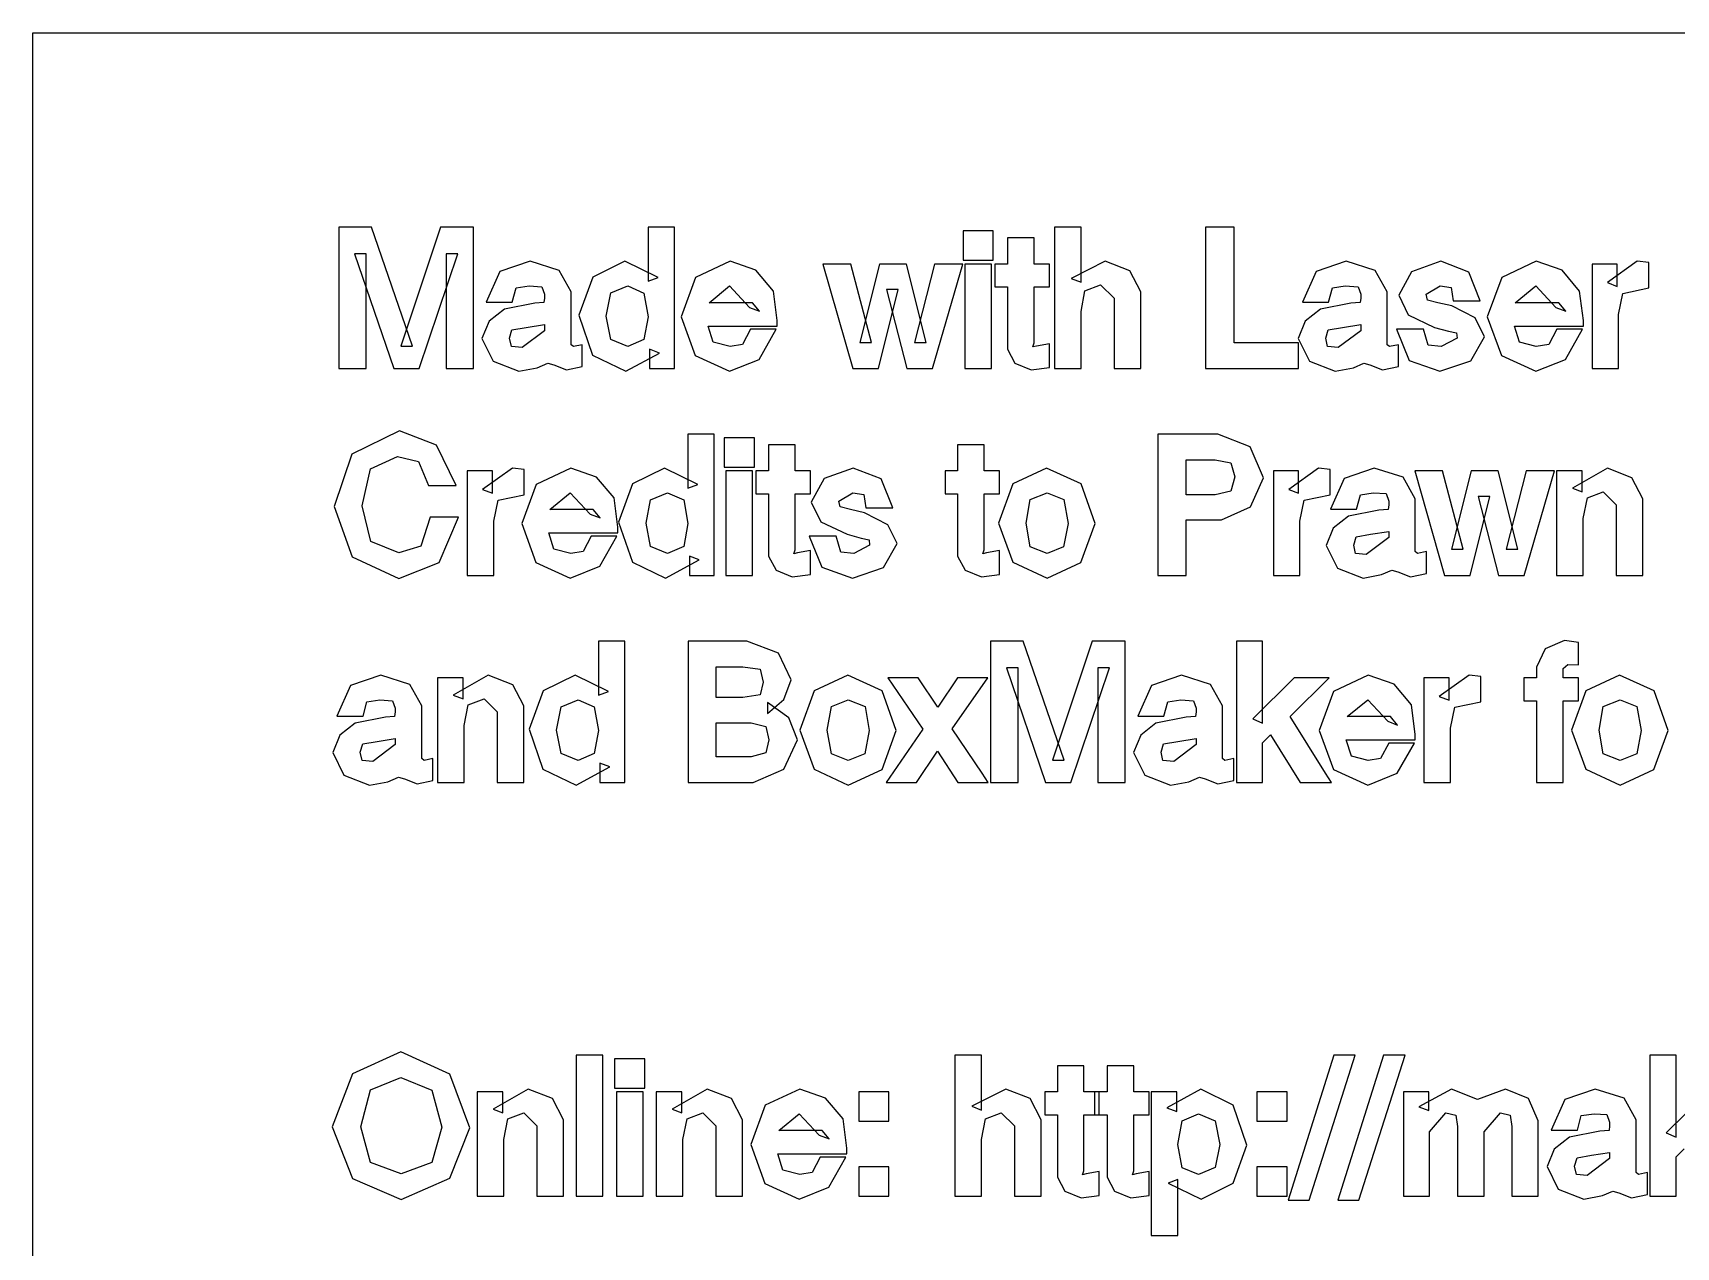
# Model space of a CAD drawing. Extents: x 0 to 373, y 0 to 632.
# Drawn here: x 0.4 to 19.82, y 38.69 to 53.04 of the extents above; entities that cross this region are included whole.
import ezdxf

# ---------------------------------------------------------------- set-up
doc = ezdxf.new("R2010")
doc.units = 0
doc.layers.get('0').update_dxf_attribs({"linetype": 'CONTINUOUS'})

msp = doc.modelspace()

# ---------------------------------------------------------------- linework, layer by layer
at = {"color": 150}
for p, q in [((0.3955, 53.0433), (49.7844, 53.0433)), ((0.3955, 0.12678), (0.3955, 53.0433)), ((4.3973, 50.7464), (4.01147, 50.7464)), ((4.01147, 50.7464), (4.01147, 49.076)), ((4.88237, 49.3406), (4.3973, 50.7464)), ((5.2131, 50.7464), (4.74458, 49.3406)), ((5.60447, 50.7464), (5.2131, 50.7464)), ((5.60447, 49.1423), (5.60447, 50.7464)), ((7.97747, 50.7464), (7.66879, 50.7464)), ((7.66879, 50.7464), (7.66879, 50.1068)), ((7.97747, 49.1423), (7.97747, 50.7464)), ((11.7478, 50.7023), (11.3895, 50.7023)), ((11.3895, 50.7023), (11.3895, 50.3548)), ((11.7478, 50.4155), (11.7478, 50.7023)), ((12.7841, 50.7464), (12.4699, 50.7464)), ((12.4699, 50.7464), (12.4699, 49.076)), ((12.7841, 50.0959), (12.7841, 50.7464)), ((14.5934, 50.7464), (14.2572, 50.7464)), ((14.2572, 50.7464), (14.2572, 49.076)), ((14.5934, 49.3794), (14.5934, 50.7464)), ((12.2287, 50.6194), (11.9145, 50.6194)), ((11.9145, 50.6194), (11.9145, 50.3107)), ((12.2287, 50.3107), (12.2287, 50.6194)), ((4.3367, 50.4321), (4.19887, 50.4321)), ((4.19887, 50.4321), (4.66189, 49.076)), ((4.3367, 49.076), (4.3367, 50.4321)), ((4.95956, 49.076), (5.41708, 50.4321)), ((5.41708, 50.4321), (5.27925, 50.4321)), ((5.27925, 50.4321), (5.27925, 49.076)), ((6.27144, 50.3439), (5.91453, 50.2211)), ((6.61458, 50.2348), (6.27144, 50.3439)), ((7.39316, 50.3439), (7.01283, 50.1565)), ((7.78454, 50.1509), (7.39316, 50.3439)), ((8.63618, 50.3439), (8.22826, 50.1523)), ((8.94211, 50.2363), (8.63618, 50.3439)), ((10.0652, 50.3107), (9.73448, 50.3107)), ((9.73448, 50.3107), (10.0873, 49.076)), ((10.3077, 49.3847), (10.0652, 50.3107)), ((10.4014, 50.3107), (10.1699, 49.3847)), ((10.7211, 50.3107), (10.4014, 50.3107)), ((10.9527, 49.3847), (10.7211, 50.3107)), ((11.0519, 50.3107), (10.8149, 49.3847)), ((11.0298, 49.076), (11.3881, 50.3107)), ((11.3054, 50.3107), (11.0519, 50.3107)), ((11.3881, 50.3107), (11.3054, 50.3107)), ((11.3895, 50.3548), (11.7478, 50.3548)), ((11.7257, 50.3107), (11.4115, 50.3107)), ((11.4115, 50.3107), (11.4115, 49.076)), ((11.7257, 49.1423), (11.7257, 50.3107)), ((11.7478, 50.3548), (11.7478, 50.4155)), ((11.9145, 50.3107), (11.7657, 50.3107)), ((11.7657, 50.3107), (11.7657, 50.0408)), ((12.4106, 50.3107), (12.2287, 50.3107)), ((12.4106, 50.0408), (12.4106, 50.3107)), ((13.0707, 50.3439), (12.6683, 50.14)), ((13.3601, 50.231), (13.0707, 50.3439)), ((15.9191, 50.3439), (15.5622, 50.2211)), ((16.2622, 50.2348), (15.9191, 50.3439)), ((17.0353, 50.3439), (16.6894, 50.2197)), ((17.3661, 50.2158), (17.0353, 50.3439)), ((18.1653, 50.3439), (17.7574, 50.1523)), ((18.4712, 50.2363), (18.1653, 50.3439)), ((19.1216, 50.3107), (18.824, 50.3107)), ((18.824, 50.3107), (18.824, 49.076)), ((19.3587, 50.3439), (19.0059, 50.0902)), ((19.1216, 50.0461), (19.1216, 50.3107)), ((19.4965, 50.3273), (19.3587, 50.3439)), ((19.4965, 50.0959), (19.4965, 50.3273)), ((5.91453, 50.2211), (5.75331, 49.8588)), ((6.75651, 49.9801), (6.61458, 50.2348)), ((7.01283, 50.1565), (6.84749, 49.7046)), ((7.66879, 50.1068), (7.78454, 50.1509)), ((8.22826, 50.1523), (8.05737, 49.688)), ((9.1488, 49.9911), (8.94211, 50.2363)), ((12.6683, 50.14), (12.7841, 50.0959)), ((13.4896, 49.9801), (13.3601, 50.231)), ((15.5622, 50.2211), (15.401, 49.8588)), ((16.4042, 49.9801), (16.2622, 50.2348)), ((16.6894, 50.2197), (16.5392, 49.9413)), ((17.5038, 49.8754), (17.3661, 50.2158)), ((17.7574, 50.1523), (17.5865, 49.688)), ((18.6779, 49.9911), (18.4712, 50.2363)), ((6.06199, 49.8588), (6.10747, 50.0295)), ((6.10747, 50.0295), (6.26043, 50.0518)), ((6.26043, 50.0518), (6.41064, 50.0422)), ((6.41064, 50.0422), (6.44232, 49.9526)), ((6.44232, 49.9526), (6.44232, 49.9085)), ((6.75651, 49.3571), (6.75651, 49.9801)), ((7.17268, 49.6933), (7.22644, 49.9703)), ((7.22644, 49.9703), (7.42625, 50.0518)), ((7.42625, 50.0518), (7.61781, 49.9678)), ((7.61781, 49.9678), (7.66879, 49.688)), ((8.3881, 49.8531), (8.63064, 50.0518)), ((8.63064, 50.0518), (8.86767, 49.7981)), ((9.19289, 49.6439), (9.1488, 49.9911)), ((10.3904, 49.076), (10.6219, 50.0077)), ((10.6219, 50.0077), (10.4841, 50.0077)), ((10.4841, 50.0077), (10.7267, 49.076)), ((11.7657, 50.0408), (11.9145, 50.0408)), ((11.9145, 50.0408), (11.9145, 49.3021)), ((12.2287, 49.3794), (12.2287, 50.0408)), ((12.2287, 50.0408), (12.4106, 50.0408)), ((12.7841, 49.7487), (12.8309, 49.9925)), ((12.8309, 49.9925), (13.0156, 50.0627)), ((13.0156, 50.0627), (13.1754, 49.9085)), ((13.4896, 49.1423), (13.4896, 49.9801)), ((15.7097, 49.8588), (15.7551, 50.0295)), ((15.7551, 50.0295), (15.9081, 50.0518)), ((15.9081, 50.0518), (16.0583, 50.0422)), ((16.0583, 50.0422), (16.09, 49.9526)), ((16.09, 49.9526), (16.09, 49.9085)), ((16.4042, 49.3571), (16.4042, 49.9801)), ((16.5392, 49.9413), (16.6522, 49.7099)), ((16.8644, 49.9526), (17.0298, 50.0518)), ((16.8796, 49.8849), (16.8644, 49.9526)), ((17.0298, 50.0518), (17.1579, 50.0324)), ((17.1579, 50.0324), (17.1841, 49.8754)), ((17.9173, 49.8531), (18.1598, 50.0518)), ((18.1598, 50.0518), (18.3968, 49.7981)), ((18.722, 49.6439), (18.6779, 49.9911)), ((19.0059, 50.0902), (19.1216, 50.0461)), ((19.1382, 49.7156), (19.1892, 49.9636)), ((19.1892, 49.9636), (19.4965, 50.0295)), ((19.4965, 50.0295), (19.4965, 50.0959)), ((5.75331, 49.8588), (6.06199, 49.8588)), ((5.96829, 49.7762), (5.78778, 49.6341)), ((6.32658, 49.8479), (5.96829, 49.7762)), ((6.43544, 49.856), (6.32658, 49.8479)), ((6.44232, 49.9085), (6.43544, 49.856)), ((8.90076, 49.8531), (8.3881, 49.8531)), ((8.86767, 49.7981), (8.98342, 49.754)), ((8.98342, 49.754), (8.90076, 49.8531)), ((12.7841, 49.076), (12.7841, 49.7487)), ((13.1754, 49.9085), (13.1754, 49.076)), ((15.401, 49.8588), (15.7097, 49.8588)), ((15.6159, 49.7762), (15.4354, 49.6341)), ((15.9742, 49.8479), (15.6159, 49.7762)), ((16.0831, 49.856), (15.9742, 49.8479)), ((16.09, 49.9085), (16.0831, 49.856)), ((17.0022, 49.8531), (16.8796, 49.8849)), ((17.1676, 49.8147), (17.0022, 49.8531)), ((17.4432, 49.6743), (17.1676, 49.8147)), ((17.1841, 49.8754), (17.5038, 49.8754)), ((18.4299, 49.8531), (17.9173, 49.8531)), ((18.3968, 49.7981), (18.5126, 49.754)), ((18.5126, 49.754), (18.4299, 49.8531)), ((5.78778, 49.6341), (5.70371, 49.4288)), ((6.0289, 49.4344), (6.05786, 49.5307)), ((6.05786, 49.5307), (6.22734, 49.561)), ((6.22734, 49.561), (6.44232, 49.5942)), ((6.44232, 49.5942), (6.44232, 49.5226)), ((6.84749, 49.7046), (7.01146, 49.2333)), ((7.22644, 49.4178), (7.17268, 49.6933)), ((7.66879, 49.688), (7.61781, 49.4164)), ((8.05737, 49.688), (8.22551, 49.2291)), ((8.43774, 49.3861), (8.3771, 49.5776)), ((8.3771, 49.5776), (9.19289, 49.5776)), ((8.87871, 49.5392), (8.7836, 49.3586)), ((9.18185, 49.5392), (8.87871, 49.5392)), ((8.98066, 49.1836), (9.18185, 49.5392)), ((9.19289, 49.5776), (9.19289, 49.6439)), ((15.4354, 49.6341), (15.3513, 49.4288)), ((15.6766, 49.4344), (15.7055, 49.5307)), ((15.7055, 49.5307), (15.875, 49.561)), ((15.875, 49.561), (16.09, 49.5942)), ((16.09, 49.5942), (16.09, 49.5226)), ((16.8313, 49.5392), (16.5117, 49.5392)), ((16.5117, 49.5392), (16.6646, 49.1712)), ((16.6522, 49.7099), (16.9636, 49.561)), ((16.8865, 49.3504), (16.8313, 49.5392)), ((16.9636, 49.561), (17.129, 49.5169)), ((17.5534, 49.451), (17.4432, 49.6743)), ((17.5865, 49.688), (17.7546, 49.2291)), ((17.9669, 49.3861), (17.9062, 49.5776)), ((17.9062, 49.5776), (18.722, 49.5776)), ((18.4078, 49.5392), (18.3128, 49.3586)), ((18.711, 49.5392), (18.4078, 49.5392)), ((18.5098, 49.1836), (18.711, 49.5392)), ((18.722, 49.5776), (18.722, 49.6439)), ((19.1382, 49.076), (19.1382, 49.7156)), ((4.74458, 49.3406), (4.88237, 49.3406)), ((5.70371, 49.4288), (5.836, 49.1603)), ((6.05095, 49.3339), (6.0289, 49.4344)), ((6.17774, 49.324), (6.05095, 49.3339)), ((6.44232, 49.5226), (6.17774, 49.324)), ((6.78409, 49.3353), (6.75651, 49.3571)), ((6.8888, 49.3571), (6.78409, 49.3353)), ((6.8888, 49.1423), (6.8888, 49.3571)), ((7.42625, 49.3353), (7.22644, 49.4178)), ((7.61781, 49.4164), (7.42625, 49.3353)), ((8.63618, 49.3353), (8.43774, 49.3861)), ((8.7836, 49.3586), (8.63618, 49.3353)), ((10.1699, 49.3847), (10.3077, 49.3847)), ((10.8149, 49.3847), (10.9527, 49.3847)), ((12.2136, 49.331), (12.2287, 49.3794)), ((12.2563, 49.3406), (12.2136, 49.331)), ((12.4106, 49.3681), (12.2563, 49.3406)), ((12.4106, 49.1423), (12.4106, 49.3681)), ((15.3541, 49.3794), (14.5934, 49.3794)), ((15.3513, 49.4288), (15.4836, 49.1603)), ((15.3541, 49.1423), (15.3541, 49.3794)), ((15.6986, 49.3339), (15.6766, 49.4344)), ((15.8254, 49.324), (15.6986, 49.3339)), ((16.09, 49.5226), (15.8254, 49.324)), ((16.4317, 49.3353), (16.4042, 49.3571)), ((16.5365, 49.3571), (16.4317, 49.3353)), ((16.5365, 49.1423), (16.5365, 49.3571)), ((17.0408, 49.3353), (16.8865, 49.3504)), ((17.2282, 49.4344), (17.0408, 49.3353)), ((17.129, 49.5169), (17.2241, 49.4965)), ((17.2241, 49.4965), (17.2282, 49.4344)), ((17.3936, 49.167), (17.5534, 49.451)), ((18.1653, 49.3353), (17.9669, 49.3861)), ((18.3128, 49.3586), (18.1653, 49.3353)), ((5.60447, 49.076), (5.60447, 49.1423)), ((5.836, 49.1603), (6.13914, 49.0432)), ((6.8888, 49.0982), (6.8888, 49.1423)), ((7.01146, 49.2333), (7.40421, 49.0432)), ((7.40421, 49.0432), (7.80108, 49.258)), ((7.80108, 49.258), (7.68533, 49.3021)), ((7.68533, 49.3021), (7.68533, 49.076)), ((7.97747, 49.076), (7.97747, 49.1423)), ((8.22551, 49.2291), (8.63064, 49.0432)), ((8.63064, 49.0432), (8.98066, 49.1836)), ((11.7257, 49.076), (11.7257, 49.1423)), ((11.9145, 49.3021), (12.0027, 49.1381)), ((12.4106, 49.0873), (12.4106, 49.1423)), ((13.4896, 49.076), (13.4896, 49.1423)), ((15.3541, 49.076), (15.3541, 49.1423)), ((15.4836, 49.1603), (15.7868, 49.0432)), ((16.5365, 49.0982), (16.5365, 49.1423)), ((16.6646, 49.1712), (17.0243, 49.0432)), ((17.0243, 49.0432), (17.3936, 49.167)), ((17.7546, 49.2291), (18.1598, 49.0432)), ((18.1598, 49.0432), (18.5098, 49.1836)), ((4.01147, 49.076), (4.3367, 49.076)), ((4.66189, 49.076), (4.95956, 49.076)), ((5.27925, 49.076), (5.60447, 49.076)), ((6.13914, 49.0432), (6.35688, 49.0844)), ((6.35688, 49.0844), (6.48092, 49.1367)), ((6.48092, 49.1367), (6.55119, 49.1172)), ((6.55119, 49.1172), (6.7014, 49.0594)), ((6.7014, 49.0594), (6.8888, 49.0982)), ((7.68533, 49.076), (7.97747, 49.076)), ((10.0873, 49.076), (10.3904, 49.076)), ((10.7267, 49.076), (11.0298, 49.076)), ((11.4115, 49.076), (11.7257, 49.076)), ((12.0027, 49.1381), (12.1956, 49.0594)), ((12.1956, 49.0594), (12.4106, 49.0873)), ((12.4699, 49.076), (12.7841, 49.076)), ((13.1754, 49.076), (13.4896, 49.076)), ((14.2572, 49.076), (15.3541, 49.076)), ((15.7868, 49.0432), (16.0045, 49.0844)), ((16.0045, 49.0844), (16.1286, 49.1367)), ((16.1286, 49.1367), (16.1988, 49.1172)), ((16.1988, 49.1172), (16.3491, 49.0594)), ((16.3491, 49.0594), (16.5365, 49.0982)), ((18.824, 49.076), (19.1382, 49.076)), ((4.72803, 48.3387), (4.16581, 48.0617)), ((5.16488, 48.1679), (4.72803, 48.3387)), ((8.44737, 48.3002), (8.13869, 48.3002)), ((8.13869, 48.3002), (8.13869, 47.661)), ((8.44737, 46.6961), (8.44737, 48.3002)), ((8.92418, 48.2561), (8.5659, 48.2561)), ((8.5659, 48.2561), (8.5659, 47.909)), ((8.92418, 47.9697), (8.92418, 48.2561)), ((9.40513, 48.1736), (9.09091, 48.1736)), ((9.09091, 48.1736), (9.09091, 47.8649)), ((9.40513, 47.8649), (9.40513, 48.1736)), ((11.6403, 48.1736), (11.3261, 48.1736)), ((11.3261, 48.1736), (11.3261, 47.8649)), ((11.6403, 47.8649), (11.6403, 48.1736)), ((14.4019, 48.3002), (13.6908, 48.3002)), ((13.6908, 48.3002), (13.6908, 46.6302)), ((14.785, 48.1513), (14.4019, 48.3002)), ((4.16581, 48.0617), (3.95633, 47.4458)), ((4.38492, 47.891), (4.70598, 48.0356)), ((4.70598, 48.0356), (4.95406, 47.9764)), ((4.95406, 47.9764), (5.0698, 47.6938)), ((5.40053, 47.6938), (5.16488, 48.1679)), ((14.027, 47.5837), (14.027, 47.9972)), ((14.027, 47.9972), (14.3688, 47.9972)), ((14.3688, 47.9972), (14.5548, 47.9598)), ((14.9421, 47.782), (14.785, 48.1513)), ((4.28706, 47.4514), (4.38492, 47.891)), ((5.82634, 47.8649), (5.5287, 47.8649)), ((5.5287, 47.8649), (5.5287, 46.6302)), ((6.06337, 47.8977), (5.71059, 47.6444)), ((5.82634, 47.6003), (5.82634, 47.8649)), ((6.20116, 47.8815), (6.06337, 47.8977)), ((6.20116, 47.6497), (6.20116, 47.8815)), ((6.75238, 47.8977), (6.3445, 47.7061)), ((7.05831, 47.7905), (6.75238, 47.8977)), ((7.26503, 47.5449), (7.05831, 47.7905)), ((7.8631, 47.8977), (7.48273, 47.7104)), ((8.25444, 47.7051), (7.8631, 47.8977)), ((8.5659, 47.909), (8.92418, 47.909)), ((8.90214, 47.8649), (8.58795, 47.8649)), ((8.58795, 47.8649), (8.58795, 46.6302)), ((8.90214, 46.6961), (8.90214, 47.8649)), ((8.92418, 47.909), (8.92418, 47.9697)), ((9.09091, 47.8649), (8.94211, 47.8649)), ((8.94211, 47.8649), (8.94211, 47.5947)), ((9.58702, 47.8649), (9.40513, 47.8649)), ((9.58702, 47.5947), (9.58702, 47.8649)), ((10.0928, 47.8977), (9.74686, 47.7739)), ((10.4235, 47.7696), (10.0928, 47.8977)), ((11.3261, 47.8649), (11.1773, 47.8649)), ((11.1773, 47.8649), (11.1773, 47.5947)), ((11.8222, 47.8649), (11.6403, 47.8649)), ((11.8222, 47.5947), (11.8222, 47.8649)), ((12.3775, 47.8977), (11.9779, 47.7132)), ((12.7841, 47.7132), (12.3775, 47.8977)), ((14.5548, 47.9598), (14.6003, 47.7933)), ((14.6003, 47.7933), (14.5548, 47.625)), ((14.7891, 47.4391), (14.9421, 47.782)), ((15.3555, 47.8649), (15.0578, 47.8649)), ((15.0578, 47.8649), (15.0578, 46.6302)), ((15.5925, 47.8977), (15.2397, 47.6444)), ((15.3555, 47.6003), (15.3555, 47.8649)), ((15.7303, 47.8815), (15.5925, 47.8977)), ((15.7303, 47.6497), (15.7303, 47.8815)), ((16.2498, 47.8977), (15.8929, 47.7753)), ((16.593, 47.789), (16.2498, 47.8977)), ((16.7349, 47.534), (16.593, 47.789)), ((17.0587, 47.8649), (16.728, 47.8649)), ((16.728, 47.8649), (17.0808, 46.6302)), ((17.3013, 46.9388), (17.0587, 47.8649)), ((17.395, 47.8649), (17.1635, 46.9388)), ((17.7147, 47.8649), (17.395, 47.8649)), ((17.9462, 46.9388), (17.7147, 47.8649)), ((18.0454, 47.8649), (17.8084, 46.9388)), ((18.0233, 46.6302), (18.3817, 47.8649)), ((18.299, 47.8649), (18.0454, 47.8649)), ((18.3817, 47.8649), (18.299, 47.8649)), ((18.7083, 47.8649), (18.4051, 47.8649)), ((18.4051, 47.8649), (18.4051, 46.6302)), ((19.0059, 47.8977), (18.5925, 47.661)), ((18.7083, 47.6169), (18.7083, 47.8649)), ((19.2953, 47.7848), (19.0059, 47.8977)), ((19.4248, 47.534), (19.2953, 47.7848)), ((5.0698, 47.6938), (5.40053, 47.6938)), ((5.71059, 47.6444), (5.82634, 47.6003)), ((6.3445, 47.7061), (6.17361, 47.2419)), ((6.20116, 47.5837), (6.20116, 47.6497)), ((6.50434, 47.4073), (6.74688, 47.6056)), ((6.74688, 47.6056), (6.98391, 47.3523)), ((7.48273, 47.7104), (7.31739, 47.2585)), ((7.69634, 47.5245), (7.89615, 47.6056)), ((7.89615, 47.6056), (8.08771, 47.5216)), ((8.13869, 47.661), (8.25444, 47.7051)), ((8.94211, 47.5947), (9.09091, 47.5947)), ((9.09091, 47.5947), (9.09091, 46.8559)), ((9.40513, 46.9332), (9.40513, 47.5947)), ((9.40513, 47.5947), (9.58702, 47.5947)), ((9.74686, 47.7739), (9.59665, 47.4955)), ((9.92188, 47.5065), (10.0873, 47.6056)), ((10.0873, 47.6056), (10.2154, 47.5865)), ((10.2154, 47.5865), (10.2416, 47.4292)), ((10.5613, 47.4292), (10.4235, 47.7696)), ((11.1773, 47.5947), (11.3261, 47.5947)), ((11.3261, 47.5947), (11.3261, 46.8559)), ((11.6403, 46.9332), (11.6403, 47.5947)), ((11.6403, 47.5947), (11.8222, 47.5947)), ((11.9779, 47.7132), (11.8098, 47.2475)), ((12.1846, 47.5287), (12.3831, 47.6056)), ((12.3831, 47.6056), (12.5815, 47.5273)), ((12.9508, 47.2419), (12.7841, 47.7132)), ((14.5548, 47.625), (14.3688, 47.5837)), ((15.2397, 47.6444), (15.3555, 47.6003)), ((15.7303, 47.5837), (15.7303, 47.6497)), ((15.8929, 47.7753), (15.7317, 47.4126)), ((16.0859, 47.5837), (16.2388, 47.6056)), ((16.2388, 47.6056), (16.389, 47.5961)), ((16.389, 47.5961), (16.4207, 47.5065)), ((18.5925, 47.661), (18.7083, 47.6169)), ((18.7689, 47.5463), (18.9563, 47.6169)), ((18.9563, 47.6169), (19.1106, 47.4624)), ((3.95633, 47.4458), (4.16994, 46.8492)), ((4.38905, 47.0285), (4.28706, 47.4514)), ((5.84288, 47.2694), (5.89386, 47.5174)), ((5.89386, 47.5174), (6.20116, 47.5837)), ((7.01696, 47.4073), (6.50434, 47.4073)), ((7.09965, 47.3082), (7.01696, 47.4073)), ((7.30913, 47.1978), (7.26503, 47.5449)), ((7.64261, 47.2475), (7.69634, 47.5245)), ((8.08771, 47.5216), (8.13869, 47.2419)), ((9.59665, 47.4955), (9.70964, 47.2641)), ((9.93704, 47.4391), (9.92188, 47.5065)), ((10.0597, 47.4073), (9.93704, 47.4391)), ((10.2251, 47.3685), (10.0597, 47.4073)), ((10.2416, 47.4292), (10.5613, 47.4292)), ((12.135, 47.2475), (12.1846, 47.5287)), ((12.5815, 47.5273), (12.6311, 47.2419)), ((14.3688, 47.5837), (14.027, 47.5837)), ((14.446, 47.286), (14.7891, 47.4391)), ((15.372, 47.2694), (15.423, 47.5174)), ((15.423, 47.5174), (15.7303, 47.5837)), ((15.7317, 47.4126), (16.0404, 47.4126)), ((16.305, 47.4017), (15.9466, 47.3301)), ((16.0404, 47.4126), (16.0859, 47.5837)), ((16.4138, 47.4102), (16.305, 47.4017)), ((16.4207, 47.4624), (16.4138, 47.4102)), ((16.4207, 47.5065), (16.4207, 47.4624)), ((16.7349, 46.9113), (16.7349, 47.534)), ((17.3839, 46.6302), (17.6155, 47.5615)), ((17.6155, 47.5615), (17.4777, 47.5615)), ((17.4777, 47.5615), (17.7202, 46.6302)), ((18.7193, 47.3026), (18.7689, 47.5463)), ((19.1106, 47.4624), (19.1106, 46.6302)), ((19.4248, 46.6961), (19.4248, 47.534)), ((5.09185, 47.3191), (4.98299, 46.9745)), ((5.35644, 47.3191), (5.09185, 47.3191)), ((5.19659, 46.7815), (5.42809, 47.3191)), ((5.42809, 47.3191), (5.35644, 47.3191)), ((5.84288, 46.6302), (5.84288, 47.2694)), ((6.17361, 47.2419), (6.34175, 46.7829)), ((6.98391, 47.3523), (7.09965, 47.3082)), ((7.30913, 47.1318), (7.30913, 47.1978)), ((7.31739, 47.2585), (7.48136, 46.7872)), ((7.69634, 46.9717), (7.64261, 47.2475)), ((8.13869, 47.2419), (8.08771, 46.9706)), ((9.70964, 47.2641), (10.0211, 47.1152)), ((10.5006, 47.2281), (10.2251, 47.3685)), ((10.6109, 47.0048), (10.5006, 47.2281)), ((11.8098, 47.2475), (11.9779, 46.7843)), ((12.1846, 46.9678), (12.135, 47.2475)), ((12.6311, 47.2419), (12.5788, 46.9692)), ((12.7827, 46.7829), (12.9508, 47.2419)), ((14.027, 46.6302), (14.027, 47.286)), ((14.027, 47.286), (14.446, 47.286)), ((15.372, 46.6302), (15.372, 47.2694)), ((15.9466, 47.3301), (15.7661, 47.1883)), ((18.7193, 46.6302), (18.7193, 47.3026)), ((4.72253, 46.8947), (4.38905, 47.0285)), ((6.55394, 46.9403), (6.49333, 47.1318)), ((6.49333, 47.1318), (7.30913, 47.1318)), ((6.99491, 47.093), (6.89984, 46.9124)), ((7.29809, 47.093), (6.99491, 47.093)), ((7.0969, 46.7374), (7.29809, 47.093)), ((9.88882, 47.093), (9.5691, 47.093)), ((9.5691, 47.093), (9.72206, 46.7251)), ((9.94392, 46.9043), (9.88882, 47.093)), ((10.0211, 47.1152), (10.1865, 47.0711)), ((10.1865, 47.0711), (10.2815, 47.0503)), ((10.2815, 47.0503), (10.2857, 46.9882)), ((10.451, 46.7212), (10.6109, 47.0048)), ((15.7661, 47.1883), (15.6821, 46.9829)), ((16.0073, 46.9882), (16.0362, 47.0849)), ((16.0362, 47.0849), (16.2057, 47.1152)), ((16.4207, 47.0764), (16.1561, 46.8782)), ((16.2057, 47.1152), (16.4207, 47.148)), ((16.4207, 47.148), (16.4207, 47.0764)), ((4.16994, 46.8492), (4.72253, 46.5914)), ((4.98299, 46.9745), (4.72253, 46.8947)), ((6.75238, 46.8891), (6.55394, 46.9403)), ((6.89984, 46.9124), (6.75238, 46.8891)), ((7.89615, 46.8891), (7.69634, 46.9717)), ((7.87411, 46.597), (8.27098, 46.8118)), ((8.08771, 46.9706), (7.89615, 46.8891)), ((8.27098, 46.8118), (8.15523, 46.8559)), ((8.15523, 46.8559), (8.15523, 46.6302)), ((9.09091, 46.8559), (9.1791, 46.6919)), ((9.38996, 46.8849), (9.40513, 46.9332)), ((9.43268, 46.8947), (9.38996, 46.8849)), ((9.58702, 46.9223), (9.43268, 46.8947)), ((9.58702, 46.6961), (9.58702, 46.9223)), ((10.0983, 46.8891), (9.94392, 46.9043)), ((10.2857, 46.9882), (10.0983, 46.8891)), ((11.3261, 46.8559), (11.4143, 46.6919)), ((11.6251, 46.8849), (11.6403, 46.9332)), ((11.6678, 46.8947), (11.6251, 46.8849)), ((11.8222, 46.9223), (11.6678, 46.8947)), ((11.8222, 46.6961), (11.8222, 46.9223)), ((12.3831, 46.8891), (12.1846, 46.9678)), ((12.5788, 46.9692), (12.3831, 46.8891)), ((15.6821, 46.9829), (15.8144, 46.7141)), ((16.0293, 46.8877), (16.0073, 46.9882)), ((16.1561, 46.8782), (16.0293, 46.8877)), ((16.7624, 46.8891), (16.7349, 46.9113)), ((16.8672, 46.9113), (16.7624, 46.8891)), ((16.8672, 46.6961), (16.8672, 46.9113)), ((17.1635, 46.9388), (17.3013, 46.9388)), ((17.8084, 46.9388), (17.9462, 46.9388)), ((4.72253, 46.5914), (5.19659, 46.7815)), ((5.5287, 46.6302), (5.84288, 46.6302)), ((6.34175, 46.7829), (6.74688, 46.597)), ((6.74688, 46.597), (7.0969, 46.7374)), ((7.48136, 46.7872), (7.87411, 46.597)), ((8.15523, 46.6302), (8.44737, 46.6302)), ((8.44737, 46.6302), (8.44737, 46.6961)), ((8.58795, 46.6302), (8.90214, 46.6302)), ((8.90214, 46.6302), (8.90214, 46.6961)), ((9.1791, 46.6919), (9.37204, 46.6136)), ((9.37204, 46.6136), (9.58702, 46.6411)), ((9.58702, 46.6411), (9.58702, 46.6961)), ((9.72206, 46.7251), (10.0817, 46.597)), ((10.0817, 46.597), (10.451, 46.7212)), ((11.4143, 46.6919), (11.6072, 46.6136)), ((11.6072, 46.6136), (11.8222, 46.6411)), ((11.8222, 46.6411), (11.8222, 46.6961)), ((11.9779, 46.7843), (12.3831, 46.597)), ((12.3831, 46.597), (12.7827, 46.7829)), ((13.6908, 46.6302), (14.027, 46.6302)), ((15.0578, 46.6302), (15.372, 46.6302)), ((15.8144, 46.7141), (16.1175, 46.597)), ((16.1175, 46.597), (16.3353, 46.6383)), ((16.3353, 46.6383), (16.4593, 46.6908)), ((16.4593, 46.6908), (16.5296, 46.6714)), ((16.5296, 46.6714), (16.6798, 46.6136)), ((16.6798, 46.6136), (16.8672, 46.652)), ((16.8672, 46.652), (16.8672, 46.6961)), ((17.0808, 46.6302), (17.3839, 46.6302)), ((17.7202, 46.6302), (18.0233, 46.6302)), ((18.4051, 46.6302), (18.7193, 46.6302)), ((19.1106, 46.6302), (19.4248, 46.6302)), ((19.4248, 46.6302), (19.4248, 46.6961)), ((7.39041, 45.853), (7.08173, 45.853)), ((7.08173, 45.853), (7.08173, 45.2134)), ((7.39041, 44.2489), (7.39041, 45.853)), ((8.83599, 45.853), (8.14144, 45.853)), ((8.14144, 45.853), (8.14144, 44.1826)), ((9.20669, 45.7094), (8.83599, 45.853)), ((12.1006, 45.853), (11.7147, 45.853)), ((11.7147, 45.853), (11.7147, 44.1826)), ((12.5856, 44.4472), (12.1006, 45.853)), ((12.9164, 45.853), (12.4478, 44.4472)), ((13.3077, 45.853), (12.9164, 45.853)), ((13.3077, 44.2489), (13.3077, 45.853)), ((14.9297, 45.853), (14.621, 45.853)), ((14.621, 45.853), (14.621, 44.1826)), ((14.9297, 44.8829), (14.9297, 45.853)), ((18.4988, 45.8583), (18.2714, 45.762)), ((18.6642, 45.8364), (18.4988, 45.8583)), ((9.35965, 45.3954), (9.20669, 45.7094)), ((18.2714, 45.762), (18.1681, 45.5443)), ((18.6642, 45.5718), (18.6642, 45.8364)), ((4.50755, 45.4505), (4.15064, 45.3277)), ((4.85069, 45.3415), (4.50755, 45.4505)), ((5.77811, 45.4505), (5.36469, 45.2134)), ((6.0675, 45.3376), (5.77811, 45.4505)), ((6.80614, 45.4505), (6.42578, 45.2632)), ((7.19748, 45.2575), (6.80614, 45.4505)), ((8.47217, 45.1859), (8.47217, 45.5496)), ((8.47217, 45.5496), (8.78639, 45.5496)), ((8.78639, 45.5496), (8.99033, 45.5193)), ((8.99033, 45.5193), (9.02892, 45.3679)), ((10.028, 45.4505), (9.62836, 45.266)), ((10.4345, 45.266), (10.028, 45.4505)), ((12.0399, 45.5387), (11.9021, 45.5387)), ((11.9021, 45.5387), (12.3651, 44.1826)), ((12.0399, 44.1826), (12.0399, 45.5387)), ((12.6628, 44.1826), (13.1203, 45.5387)), ((13.1203, 45.5387), (12.9825, 45.5387)), ((12.9825, 45.5387), (12.9825, 44.1826)), ((13.9733, 45.4505), (13.6164, 45.3277)), ((14.3164, 45.3415), (13.9733, 45.4505)), ((16.1782, 45.4505), (15.7703, 45.2589)), ((16.4841, 45.3429), (16.1782, 45.4505)), ((17.3716, 45.4505), (17.0188, 45.1968)), ((17.5093, 45.4339), (17.3716, 45.4505)), ((18.1681, 45.5443), (18.1681, 45.4173)), ((18.4822, 45.5277), (18.5374, 45.5771)), ((18.4822, 45.4173), (18.4822, 45.5277)), ((18.5374, 45.5771), (18.6642, 45.5718)), ((19.1506, 45.4505), (18.751, 45.266)), ((19.5571, 45.266), (19.1506, 45.4505)), ((4.15064, 45.3277), (3.98942, 44.9654)), ((4.99262, 45.0868), (4.85069, 45.3415)), ((5.48047, 45.4173), (5.1773, 45.4173)), ((5.1773, 45.4173), (5.1773, 44.1826)), ((5.48047, 45.1693), (5.48047, 45.4173)), ((6.19704, 45.0868), (6.0675, 45.3376)), ((6.42578, 45.2632), (6.26043, 44.8109)), ((7.08173, 45.2134), (7.19748, 45.2575)), ((9.02892, 45.3679), (8.99033, 45.2191)), ((9.27283, 45.1637), (9.35965, 45.3954)), ((9.62836, 45.266), (9.46023, 44.8)), ((10.6013, 44.7947), (10.4345, 45.266)), ((10.8603, 45.4173), (10.502, 45.4173)), ((10.502, 45.4173), (10.9154, 44.8109)), ((11.0918, 45.0702), (10.8603, 45.4173)), ((11.3234, 45.4173), (11.0918, 45.0702)), ((11.2627, 44.8165), (11.6816, 45.4173)), ((11.6816, 45.4173), (11.3234, 45.4173)), ((13.6164, 45.3277), (13.4552, 44.9654)), ((14.4584, 45.0868), (14.3164, 45.3415)), ((15.3045, 45.4173), (14.8139, 44.9322)), ((15.2549, 44.9598), (15.7179, 45.4173)), ((15.7179, 45.4173), (15.3045, 45.4173)), ((15.7703, 45.2589), (15.5994, 44.7947)), ((16.6908, 45.0977), (16.4841, 45.3429)), ((17.1345, 45.4173), (16.8369, 45.4173)), ((16.8369, 45.4173), (16.8369, 44.1826)), ((17.1345, 45.1527), (17.1345, 45.4173)), ((17.5093, 45.2025), (17.5093, 45.4339)), ((18.1681, 45.4173), (18.0192, 45.4173)), ((18.0192, 45.4173), (18.0192, 45.1474)), ((18.6642, 45.4173), (18.4822, 45.4173)), ((18.751, 45.266), (18.5829, 44.8)), ((18.6642, 45.2134), (18.6642, 45.4173)), ((19.7239, 44.7947), (19.5571, 45.266)), ((4.2981, 44.9654), (4.34358, 45.1362)), ((4.34358, 45.1362), (4.49654, 45.1584)), ((4.49654, 45.1584), (4.64675, 45.1485)), ((4.64675, 45.1485), (4.67843, 45.0592)), ((4.99262, 44.4638), (4.99262, 45.0868)), ((5.36469, 45.2134), (5.48047, 45.1693)), ((5.49148, 44.855), (5.54108, 45.0991)), ((5.54108, 45.0991), (5.72851, 45.1693)), ((5.72851, 45.1693), (5.88285, 45.0151)), ((6.19704, 44.2489), (6.19704, 45.0868)), ((6.58566, 44.8), (6.63938, 45.0769)), ((6.63938, 45.0769), (6.8392, 45.1584)), ((6.8392, 45.1584), (7.03076, 45.0744)), ((7.03076, 45.0744), (7.08173, 44.7947)), ((8.78639, 45.1859), (8.47217, 45.1859)), ((8.99033, 45.2191), (8.78639, 45.1859)), ((9.07852, 44.9986), (9.27283, 45.1637)), ((9.32931, 44.946), (9.07852, 45.1252)), ((9.07852, 45.1252), (9.07852, 44.9986)), ((9.78546, 44.8), (9.83506, 45.0811)), ((9.83506, 45.0811), (10.0335, 45.1584)), ((10.0335, 45.1584), (10.2319, 45.0797)), ((10.2319, 45.0797), (10.2815, 44.7947)), ((13.7638, 44.9654), (13.8093, 45.1362)), ((13.8093, 45.1362), (13.9623, 45.1584)), ((13.9623, 45.1584), (14.1125, 45.1485)), ((14.1125, 45.1485), (14.1442, 45.0592)), ((14.4584, 44.4638), (14.4584, 45.0868)), ((15.9301, 44.9598), (16.1727, 45.1584)), ((16.1727, 45.1584), (16.4097, 44.9047)), ((16.7349, 44.7506), (16.6908, 45.0977)), ((17.0188, 45.1968), (17.1345, 45.1527)), ((17.1511, 44.8222), (17.202, 45.0702)), ((17.202, 45.0702), (17.5093, 45.1362)), ((17.5093, 45.1362), (17.5093, 45.2025)), ((18.0192, 45.1474), (18.1681, 45.1474)), ((18.1681, 45.1474), (18.1681, 44.1826)), ((18.4822, 44.1826), (18.4822, 45.1474)), ((18.4822, 45.1474), (18.6642, 45.1474)), ((18.6642, 45.1474), (18.6642, 45.2134)), ((18.9081, 44.8), (18.9577, 45.0811)), ((18.9577, 45.0811), (19.1561, 45.1584)), ((19.1561, 45.1584), (19.3546, 45.0797)), ((19.3546, 45.0797), (19.4042, 44.7947)), ((3.98942, 44.9654), (4.2981, 44.9654)), ((4.20441, 44.8829), (4.02389, 44.7407)), ((4.56269, 44.9545), (4.20441, 44.8829)), ((4.67155, 44.9626), (4.56269, 44.9545)), ((4.67843, 45.0151), (4.67155, 44.9626)), ((4.67843, 45.0592), (4.67843, 45.0151)), ((5.88285, 45.0151), (5.88285, 44.1826)), ((8.47217, 44.486), (8.47217, 44.8881)), ((8.47217, 44.8881), (8.88559, 44.8881)), ((8.88559, 44.8881), (9.0606, 44.8426)), ((9.4313, 44.6842), (9.32931, 44.946)), ((13.4552, 44.9654), (13.7638, 44.9654)), ((13.6701, 44.8829), (13.4896, 44.7407)), ((14.0284, 44.9545), (13.6701, 44.8829)), ((14.1373, 44.9626), (14.0284, 44.9545)), ((14.1442, 45.0151), (14.1373, 44.9626)), ((14.1442, 45.0592), (14.1442, 45.0151)), ((14.8139, 44.9322), (14.9297, 44.8829)), ((15.6738, 44.293), (15.2549, 44.9598)), ((16.4428, 44.9598), (15.9301, 44.9598)), ((16.4097, 44.9047), (16.5255, 44.8606)), ((16.5255, 44.8606), (16.4428, 44.9598)), ((4.02389, 44.7407), (3.93982, 44.5354)), ((4.46345, 44.6677), (4.67843, 44.7008)), ((4.67843, 44.7008), (4.67843, 44.6292)), ((5.49148, 44.1826), (5.49148, 44.855)), ((6.26043, 44.8109), (6.4244, 44.3399)), ((6.63938, 44.5244), (6.58566, 44.8)), ((7.08173, 44.7947), (7.03076, 44.523)), ((9.0606, 44.8426), (9.09507, 44.6842)), ((9.09507, 44.6842), (9.0606, 44.5301)), ((9.27283, 44.3385), (9.4313, 44.6842)), ((9.46023, 44.8), (9.62836, 44.3371)), ((9.83506, 44.5202), (9.78546, 44.8)), ((10.2815, 44.7947), (10.2292, 44.5216)), ((10.4331, 44.3357), (10.6013, 44.7947)), ((10.9154, 44.8109), (10.48, 44.1826)), ((11.6155, 44.293), (11.2627, 44.8165)), ((13.4896, 44.7407), (13.4056, 44.5354)), ((13.9292, 44.6677), (14.1442, 44.7008)), ((14.1442, 44.7008), (14.1442, 44.6292)), ((14.9297, 44.6511), (15.0234, 44.7449)), ((15.0234, 44.7449), (15.3761, 44.1826)), ((15.5994, 44.7947), (15.7675, 44.3357)), ((15.9797, 44.4927), (15.9191, 44.6842)), ((15.9191, 44.6842), (16.7349, 44.6842)), ((16.7349, 44.6842), (16.7349, 44.7506)), ((17.1511, 44.1826), (17.1511, 44.8222)), ((18.5829, 44.8), (18.751, 44.3371)), ((18.9577, 44.5202), (18.9081, 44.8)), ((19.4042, 44.7947), (19.3518, 44.5216)), ((19.5557, 44.3357), (19.7239, 44.7947)), ((3.93982, 44.5354), (4.07211, 44.2666)), ((4.26501, 44.541), (4.29398, 44.6373)), ((4.28706, 44.4405), (4.26501, 44.541)), ((4.29398, 44.6373), (4.46345, 44.6677)), ((4.67843, 44.6292), (4.41385, 44.4306)), ((6.8392, 44.4419), (6.63938, 44.5244)), ((7.03076, 44.523), (6.8392, 44.4419)), ((8.88559, 44.486), (8.47217, 44.486)), ((9.0606, 44.5301), (8.88559, 44.486)), ((10.0335, 44.4419), (9.83506, 44.5202)), ((10.2292, 44.5216), (10.0335, 44.4419)), ((10.8383, 44.1826), (11.0863, 44.552)), ((11.0863, 44.552), (11.3289, 44.1826)), ((13.4056, 44.5354), (13.5378, 44.2666)), ((13.7308, 44.541), (13.7597, 44.6373)), ((13.7528, 44.4405), (13.7308, 44.541)), ((13.7597, 44.6373), (13.9292, 44.6677)), ((14.1442, 44.6292), (13.8796, 44.4306)), ((14.9297, 44.1826), (14.9297, 44.6511)), ((16.1782, 44.4419), (15.9797, 44.4927)), ((16.4207, 44.6458), (16.3256, 44.4652)), ((16.7239, 44.6458), (16.4207, 44.6458)), ((16.5227, 44.2902), (16.7239, 44.6458)), ((19.1561, 44.4419), (18.9577, 44.5202)), ((19.3518, 44.5216), (19.1561, 44.4419)), ((4.41385, 44.4306), (4.28706, 44.4405)), ((5.0202, 44.4419), (4.99262, 44.4638)), ((5.12491, 44.4638), (5.0202, 44.4419)), ((5.12491, 44.2489), (5.12491, 44.4638)), ((6.4244, 44.3399), (6.81715, 44.1494)), ((6.81715, 44.1494), (7.21402, 44.3646)), ((7.21402, 44.3646), (7.09828, 44.4087)), ((7.09828, 44.4087), (7.09828, 44.1826)), ((8.90764, 44.1826), (9.27283, 44.3385)), ((9.62836, 44.3371), (10.0335, 44.1494)), ((10.0335, 44.1494), (10.4331, 44.3357)), ((11.6871, 44.1826), (11.6155, 44.293)), ((12.4478, 44.4472), (12.5856, 44.4472)), ((13.8796, 44.4306), (13.7528, 44.4405)), ((14.4859, 44.4419), (14.4584, 44.4638)), ((14.5907, 44.4638), (14.4859, 44.4419)), ((14.5907, 44.2489), (14.5907, 44.4638)), ((15.7455, 44.1826), (15.6738, 44.293)), ((15.7675, 44.3357), (16.1727, 44.1494)), ((16.1727, 44.1494), (16.5227, 44.2902)), ((16.3256, 44.4652), (16.1782, 44.4419)), ((18.751, 44.3371), (19.1561, 44.1494)), ((19.1561, 44.1494), (19.5557, 44.3357)), ((4.07211, 44.2666), (4.37526, 44.1494)), ((4.37526, 44.1494), (4.59299, 44.1911)), ((4.59299, 44.1911), (4.71703, 44.2433)), ((4.71703, 44.2433), (4.7873, 44.2239)), ((4.7873, 44.2239), (4.93751, 44.166)), ((4.93751, 44.166), (5.12491, 44.2048)), ((5.12491, 44.2048), (5.12491, 44.2489)), ((5.1773, 44.1826), (5.49148, 44.1826)), ((5.88285, 44.1826), (6.19704, 44.1826)), ((6.19704, 44.1826), (6.19704, 44.2489)), ((7.09828, 44.1826), (7.39041, 44.1826)), ((7.39041, 44.1826), (7.39041, 44.2489)), ((8.14144, 44.1826), (8.90764, 44.1826)), ((10.48, 44.1826), (10.8383, 44.1826)), ((11.3289, 44.1826), (11.6871, 44.1826)), ((11.7147, 44.1826), (12.0399, 44.1826)), ((12.3651, 44.1826), (12.6628, 44.1826)), ((12.9825, 44.1826), (13.3077, 44.1826)), ((13.3077, 44.1826), (13.3077, 44.2489)), ((13.5378, 44.2666), (13.841, 44.1494)), ((13.841, 44.1494), (14.0588, 44.1911)), ((14.0588, 44.1911), (14.1828, 44.2433)), ((14.1828, 44.2433), (14.253, 44.2239)), ((14.253, 44.2239), (14.4032, 44.166)), ((14.4032, 44.166), (14.5907, 44.2048)), ((14.5907, 44.2048), (14.5907, 44.2489)), ((14.621, 44.1826), (14.9297, 44.1826)), ((15.3761, 44.1826), (15.7455, 44.1826)), ((16.8369, 44.1826), (17.1511, 44.1826)), ((18.1681, 44.1826), (18.4822, 44.1826)), ((4.74458, 40.9981), (4.17407, 40.7363)), ((5.32335, 40.7349), (4.74458, 40.9981)), ((7.13274, 40.9593), (6.81852, 40.9593)), ((6.81852, 40.9593), (6.81852, 39.2892)), ((7.13274, 39.3555), (7.13274, 40.9593)), ((7.6302, 40.9152), (7.27191, 40.9152)), ((7.27191, 40.9152), (7.27191, 40.568)), ((7.6302, 40.6287), (7.6302, 40.9152)), ((11.6086, 40.9593), (11.2944, 40.9593)), ((11.2944, 40.9593), (11.2944, 39.2892)), ((11.6086, 40.3091), (11.6086, 40.9593)), ((12.8185, 40.8326), (12.5043, 40.8326)), ((12.5043, 40.8326), (12.5043, 40.5239)), ((12.8185, 40.5239), (12.8185, 40.8326)), ((13.4069, 40.8326), (13.0927, 40.8326)), ((13.0927, 40.8326), (13.0927, 40.5239)), ((13.4069, 40.5239), (13.4069, 40.8326)), ((15.7716, 40.9593), (15.2315, 39.2451)), ((15.4795, 39.2451), (16.0252, 40.9593)), ((15.937, 40.9593), (15.7716, 40.9593)), ((16.3601, 40.9593), (15.8199, 39.2451)), ((16.0252, 40.9593), (15.937, 40.9593)), ((16.0679, 39.2451), (16.6136, 40.9593)), ((16.5255, 40.9593), (16.3601, 40.9593)), ((16.6136, 40.9593), (16.5255, 40.9593)), ((19.8176, 40.9593), (19.5089, 40.9593)), ((19.5089, 40.9593), (19.5089, 39.2892)), ((19.8176, 39.9891), (19.8176, 40.9593)), ((4.17407, 40.7363), (3.93428, 40.1105)), ((4.38492, 40.5462), (4.74458, 40.6947)), ((4.74458, 40.6947), (5.11253, 40.5448)), ((5.56038, 40.0995), (5.32335, 40.7349)), ((7.6302, 40.568), (7.6302, 40.6287)), ((4.27055, 40.1105), (4.38492, 40.5462)), ((5.11253, 40.5448), (5.22965, 40.1052)), ((5.95037, 40.5239), (5.6472, 40.5239)), ((5.6472, 40.5239), (5.6472, 39.2892)), ((6.24801, 40.5571), (5.83463, 40.32)), ((5.95037, 40.2759), (5.95037, 40.5239)), ((6.53743, 40.4442), (6.24801, 40.5571)), ((6.66694, 40.1934), (6.53743, 40.4442)), ((7.27191, 40.568), (7.6302, 40.568)), ((7.60815, 40.5239), (7.29396, 40.5239)), ((7.29396, 40.5239), (7.29396, 39.2892)), ((7.60815, 39.3555), (7.60815, 40.5239)), ((8.06704, 40.5239), (7.76386, 40.5239)), ((7.76386, 40.5239), (7.76386, 39.2892)), ((8.36468, 40.5571), (7.95129, 40.32)), ((8.06704, 40.2759), (8.06704, 40.5239)), ((8.6541, 40.4442), (8.36468, 40.5571)), ((8.7836, 40.1934), (8.6541, 40.4442)), ((9.45885, 40.5571), (9.05097, 40.3655)), ((9.76478, 40.4495), (9.45885, 40.5571)), ((9.97148, 40.2043), (9.76478, 40.4495)), ((10.5144, 40.5239), (10.1562, 40.5239)), ((10.1562, 40.5239), (10.1562, 40.1768)), ((10.5144, 40.2428), (10.5144, 40.5239)), ((11.8952, 40.5571), (11.4928, 40.3532)), ((12.1846, 40.4442), (11.8952, 40.5571)), ((12.3142, 40.1934), (12.1846, 40.4442)), ((12.5043, 40.5239), (12.3555, 40.5239)), ((12.3555, 40.5239), (12.3555, 40.2537)), ((13.0004, 40.5239), (12.8185, 40.5239)), ((13.0927, 40.5239), (12.9439, 40.5239)), ((12.9439, 40.5239), (12.9439, 40.2537)), ((13.0004, 40.2537), (13.0004, 40.5239)), ((13.5888, 40.5239), (13.4069, 40.5239)), ((13.5888, 40.2537), (13.5888, 40.5239)), ((13.9182, 40.5239), (13.615, 40.5239)), ((13.615, 40.5239), (13.615, 38.8264)), ((14.1993, 40.5571), (13.7969, 40.3366)), ((13.9182, 40.2925), (13.9182, 40.5239)), ((14.5838, 40.367), (14.1993, 40.5571)), ((15.2218, 40.5239), (14.8635, 40.5239)), ((14.8635, 40.5239), (14.8635, 40.1768)), ((15.2218, 40.2428), (15.2218, 40.5239)), ((16.8934, 40.5239), (16.5957, 40.5239)), ((16.5957, 40.5239), (16.5957, 39.2892)), ((17.1635, 40.5571), (16.7776, 40.3475)), ((16.8934, 40.3035), (16.8934, 40.5239)), ((17.4721, 40.4357), (17.1635, 40.5571)), ((17.8029, 40.5571), (17.4721, 40.4357)), ((18.0744, 40.4467), (17.8029, 40.5571)), ((18.1887, 40.1821), (18.0744, 40.4467)), ((18.5043, 40.4343), (18.3431, 40.072)), ((18.8612, 40.5571), (18.5043, 40.4343)), ((19.2043, 40.4481), (18.8612, 40.5571)), ((19.3463, 40.1934), (19.2043, 40.4481)), ((20.1924, 40.5239), (19.7018, 40.0389)), ((5.83463, 40.32), (5.95037, 40.2759)), ((5.96138, 39.9616), (6.01102, 40.2057)), ((6.01102, 40.2057), (6.19841, 40.2759)), ((6.19841, 40.2759), (6.35275, 40.1214)), ((7.95129, 40.32), (8.06704, 40.2759)), ((8.07805, 39.9616), (8.12768, 40.2057)), ((8.12768, 40.2057), (8.31508, 40.2759)), ((8.31508, 40.2759), (8.46942, 40.1214)), ((9.05097, 40.3655), (8.88009, 39.9009)), ((9.21082, 40.0664), (9.45335, 40.265)), ((9.45335, 40.265), (9.69038, 40.0113)), ((10.5144, 40.1768), (10.5144, 40.2428)), ((11.4928, 40.3532), (11.6086, 40.3091)), ((11.6086, 39.9616), (11.6555, 40.2057)), ((11.6555, 40.2057), (11.8401, 40.2759)), ((11.8401, 40.2759), (11.9999, 40.1214)), ((12.3555, 40.2537), (12.5043, 40.2537)), ((12.5043, 40.2537), (12.5043, 39.5153)), ((12.8185, 39.5923), (12.8185, 40.2537)), ((12.8185, 40.2537), (13.0004, 40.2537)), ((12.9439, 40.2537), (13.0927, 40.2537)), ((13.0927, 40.2537), (13.0927, 39.5153)), ((13.4069, 39.5923), (13.4069, 40.2537)), ((13.4069, 40.2537), (13.5888, 40.2537)), ((13.7969, 40.3366), (13.9182, 40.2925)), ((13.9802, 40.1807), (14.1718, 40.265)), ((14.1718, 40.265), (14.3702, 40.1821)), ((14.745, 39.8956), (14.5838, 40.367)), ((15.2218, 40.1768), (15.2218, 40.2428)), ((16.7776, 40.3475), (16.8934, 40.3035)), ((16.9044, 40.0498), (17.0973, 40.2759)), ((17.0973, 40.2759), (17.2158, 40.2498)), ((17.2158, 40.2498), (17.2351, 40.1161)), ((17.5493, 40.0498), (17.7423, 40.2759)), ((17.7423, 40.2759), (17.858, 40.2484)), ((17.858, 40.2484), (17.8745, 40.1161)), ((18.6517, 40.072), (18.6972, 40.2428)), ((18.6972, 40.2428), (18.8502, 40.265)), ((18.8502, 40.265), (19.0004, 40.2551)), ((19.0004, 40.2551), (19.0321, 40.1655)), ((3.93428, 40.1105), (4.17407, 39.5016)), ((4.3863, 39.6903), (4.27055, 40.1105)), ((5.22965, 40.1052), (5.11115, 39.6889)), ((5.32476, 39.5055), (5.56038, 40.0995)), ((6.35275, 40.1214), (6.35275, 39.2892)), ((6.66694, 39.3555), (6.66694, 40.1934)), ((8.46942, 40.1214), (8.46942, 39.2892)), ((8.7836, 39.3555), (8.7836, 40.1934)), ((9.72344, 40.0664), (9.21082, 40.0664)), ((9.69038, 40.0113), (9.80613, 39.9673)), ((9.80613, 39.9673), (9.72344, 40.0664)), ((10.0156, 39.8568), (9.97148, 40.2043)), ((10.1562, 40.1768), (10.5144, 40.1768)), ((11.9999, 40.1214), (11.9999, 39.2892)), ((12.3142, 39.3555), (12.3142, 40.1934)), ((13.9292, 39.9009), (13.9802, 40.1807)), ((14.3702, 40.1821), (14.4253, 39.9009)), ((14.8635, 40.1768), (15.2218, 40.1768)), ((16.9044, 39.2892), (16.9044, 40.0498)), ((17.2351, 40.1161), (17.2351, 39.2892)), ((17.5493, 39.2892), (17.5493, 40.0498)), ((17.8745, 40.1161), (17.8745, 39.2892)), ((18.1887, 39.3555), (18.1887, 40.1821)), ((18.3431, 40.072), (18.6517, 40.072)), ((18.9163, 40.0611), (18.5581, 39.9891)), ((19.0252, 40.0692), (18.9163, 40.0611)), ((19.0321, 40.1214), (19.0252, 40.0692)), ((19.0321, 40.1655), (19.0321, 40.1214)), ((19.3463, 39.5704), (19.3463, 40.1934)), ((19.7018, 40.0389), (19.8176, 39.9891)), ((5.96138, 39.2892), (5.96138, 39.9616)), ((8.07805, 39.2892), (8.07805, 39.9616)), ((8.88009, 39.9009), (9.04819, 39.4423)), ((10.0156, 39.7909), (10.0156, 39.8568)), ((11.6086, 39.2892), (11.6086, 39.9616)), ((13.9802, 39.6254), (13.9292, 39.9009)), ((14.4253, 39.9009), (14.3702, 39.6296)), ((14.5824, 39.4437), (14.745, 39.8956)), ((18.3775, 39.8473), (18.2935, 39.642)), ((18.5581, 39.9891), (18.3775, 39.8473)), ((19.8176, 39.7577), (19.9113, 39.8515)), ((4.75008, 39.5538), (4.3863, 39.6903)), ((5.11115, 39.6889), (4.75008, 39.5538)), ((9.26042, 39.5993), (9.19977, 39.7909)), ((9.19977, 39.7909), (10.0156, 39.7909)), ((9.70139, 39.7524), (9.60632, 39.5718)), ((10.0046, 39.7524), (9.70139, 39.7524)), ((9.80338, 39.3968), (10.0046, 39.7524)), ((10.5144, 39.6363), (10.1562, 39.6363)), ((10.1562, 39.6363), (10.1562, 39.2892)), ((10.5144, 39.3555), (10.5144, 39.6363)), ((14.1718, 39.5482), (13.9802, 39.6254)), ((14.3702, 39.6296), (14.1718, 39.5482)), ((15.2218, 39.6363), (14.8635, 39.6363)), ((14.8635, 39.6363), (14.8635, 39.2892)), ((15.2218, 39.3555), (15.2218, 39.6363)), ((18.2935, 39.642), (18.4258, 39.3732)), ((18.6187, 39.6476), (18.6476, 39.7439)), ((18.6407, 39.5471), (18.6187, 39.6476)), ((18.6476, 39.7439), (18.8171, 39.7743)), ((19.0321, 39.7358), (18.7675, 39.5372)), ((18.8171, 39.7743), (19.0321, 39.8074)), ((19.0321, 39.8074), (19.0321, 39.7358)), ((19.8176, 39.2892), (19.8176, 39.7577)), ((4.17407, 39.5016), (4.75008, 39.2508)), ((4.75008, 39.2508), (5.32476, 39.5055)), ((9.04819, 39.4423), (9.45335, 39.2561)), ((9.45885, 39.5482), (9.26042, 39.5993)), ((9.60632, 39.5718), (9.45885, 39.5482)), ((12.5043, 39.5153), (12.5925, 39.3513)), ((12.8034, 39.5443), (12.8185, 39.5923)), ((12.8461, 39.5538), (12.8034, 39.5443)), ((13.0004, 39.5813), (12.8461, 39.5538)), ((13.0004, 39.3555), (13.0004, 39.5813)), ((13.0927, 39.5153), (13.1809, 39.3513)), ((13.3918, 39.5443), (13.4069, 39.5923)), ((13.4345, 39.5538), (13.3918, 39.5443)), ((13.5888, 39.5813), (13.4345, 39.5538)), ((13.5888, 39.3555), (13.5888, 39.5813)), ((13.9292, 39.4878), (13.8135, 39.4437)), ((13.8135, 39.4437), (14.2048, 39.2561)), ((13.9292, 38.8264), (13.9292, 39.4878)), ((14.2048, 39.2561), (14.5824, 39.4437)), ((18.7675, 39.5372), (18.6407, 39.5471)), ((19.3738, 39.5482), (19.3463, 39.5704)), ((19.4786, 39.5704), (19.3738, 39.5482)), ((19.4786, 39.3555), (19.4786, 39.5704)), ((5.6472, 39.2892), (5.96138, 39.2892)), ((6.35275, 39.2892), (6.66694, 39.2892)), ((6.66694, 39.2892), (6.66694, 39.3555)), ((6.81852, 39.2892), (7.13274, 39.2892)), ((7.13274, 39.2892), (7.13274, 39.3555)), ((7.29396, 39.2892), (7.60815, 39.2892)), ((7.60815, 39.2892), (7.60815, 39.3555)), ((7.76386, 39.2892), (8.07805, 39.2892)), ((8.46942, 39.2892), (8.7836, 39.2892)), ((8.7836, 39.2892), (8.7836, 39.3555)), ((9.45335, 39.2561), (9.80338, 39.3968)), ((10.1562, 39.2892), (10.5144, 39.2892)), ((10.5144, 39.2892), (10.5144, 39.3555)), ((11.2944, 39.2892), (11.6086, 39.2892)), ((11.9999, 39.2892), (12.3142, 39.2892)), ((12.3142, 39.2892), (12.3142, 39.3555)), ((12.5925, 39.3513), (12.7854, 39.2726)), ((12.7854, 39.2726), (13.0004, 39.3002)), ((13.0004, 39.3002), (13.0004, 39.3555)), ((13.1809, 39.3513), (13.3739, 39.2726)), ((13.3739, 39.2726), (13.5888, 39.3002)), ((13.5888, 39.3002), (13.5888, 39.3555)), ((14.8635, 39.2892), (15.2218, 39.2892)), ((15.2218, 39.2892), (15.2218, 39.3555)), ((15.2315, 39.2451), (15.4795, 39.2451)), ((15.8199, 39.2451), (16.0679, 39.2451)), ((16.5957, 39.2892), (16.9044, 39.2892)), ((17.2351, 39.2892), (17.5493, 39.2892)), ((17.8745, 39.2892), (18.1887, 39.2892)), ((18.1887, 39.2892), (18.1887, 39.3555)), ((18.4258, 39.3732), (18.7289, 39.2561)), ((18.7289, 39.2561), (18.9466, 39.2977)), ((18.9466, 39.2977), (19.0707, 39.3499)), ((19.0707, 39.3499), (19.1409, 39.3305)), ((19.1409, 39.3305), (19.2912, 39.2726)), ((19.2912, 39.2726), (19.4786, 39.3114)), ((19.4786, 39.3114), (19.4786, 39.3555)), ((19.5089, 39.2892), (19.8176, 39.2892)), ((13.615, 38.8264), (13.9292, 38.8264))]:
    msp.add_line(p, q, dxfattribs=at)

doc.saveas('drawing.dxf')
